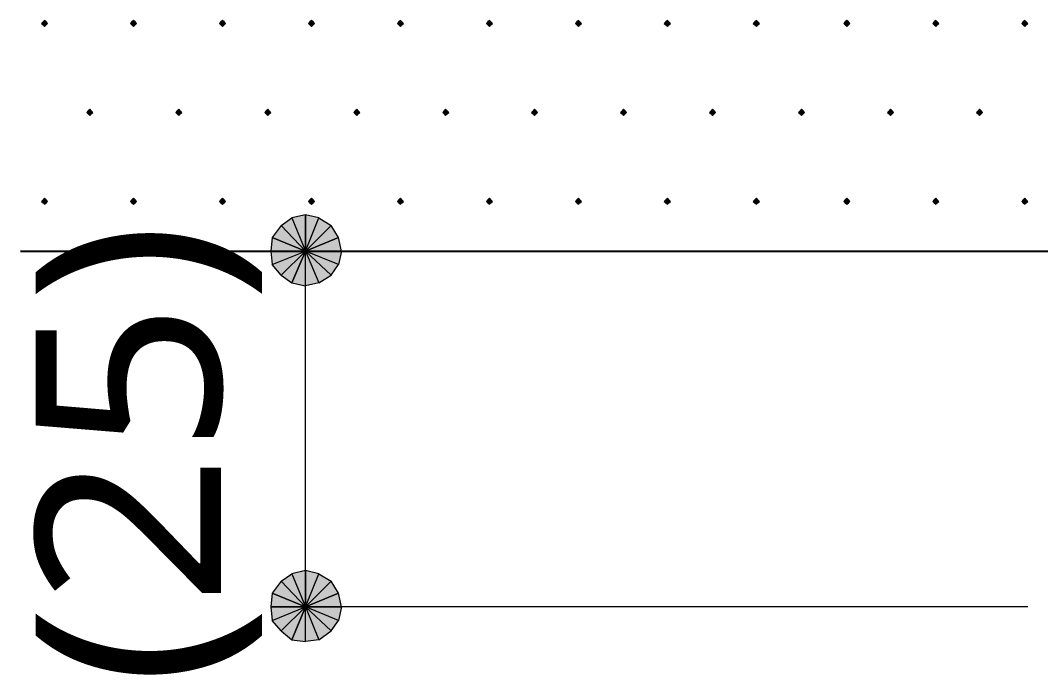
# Model space of a CAD drawing. Header units: millimetres. Extents: x 0 to 420, y 0 to 297.
# Drawn here: x 122.83 to 137.15, y 100.1 to 109.28 of the extents above; entities that cross this region are included whole.
import ezdxf
from ezdxf.enums import TextEntityAlignment as Align

# ---------------------------------------------------------------- set-up
doc = ezdxf.new("R2010")
doc.units = ezdxf.units.MM
doc.styles.add('kst32b', font='NotoSansJP-Variable.ttf')

msp = doc.modelspace()

# ---------------------------------------------------------------- hatches: boundary and pattern name
for points in [[(123.169, 109.284), (123.148, 109.262), (123.127, 109.241), (123.148, 109.22), (123.169, 109.199), (123.19, 109.22), (123.211, 109.241), (123.19, 109.262), (123.169, 109.284)], [(124.418, 109.284), (124.396, 109.262), (124.375, 109.241), (124.396, 109.22), (124.418, 109.199), (124.439, 109.22), (124.46, 109.241), (124.439, 109.262), (124.418, 109.284)], [(125.667, 109.284), (125.645, 109.262), (125.624, 109.241), (125.645, 109.22), (125.667, 109.199), (125.688, 109.22), (125.709, 109.241), (125.688, 109.262), (125.667, 109.284)], [(126.915, 109.284), (126.894, 109.262), (126.873, 109.241), (126.894, 109.22), (126.915, 109.199), (126.937, 109.22), (126.958, 109.241), (126.937, 109.262), (126.915, 109.284)], [(128.164, 109.284), (128.143, 109.262), (128.122, 109.241), (128.143, 109.22), (128.164, 109.199), (128.185, 109.22), (128.207, 109.241), (128.185, 109.262), (128.164, 109.284)], [(129.413, 109.284), (129.392, 109.262), (129.371, 109.241), (129.392, 109.22), (129.413, 109.199), (129.434, 109.22), (129.455, 109.241), (129.434, 109.262), (129.413, 109.284)], [(130.662, 109.284), (130.641, 109.262), (130.62, 109.241), (130.641, 109.22), (130.662, 109.199), (130.683, 109.22), (130.704, 109.241), (130.683, 109.262), (130.662, 109.284)], [(131.911, 109.284), (131.89, 109.262), (131.868, 109.241), (131.89, 109.22), (131.911, 109.199), (131.932, 109.22), (131.953, 109.241), (131.932, 109.262), (131.911, 109.284)], [(133.16, 109.284), (133.138, 109.262), (133.117, 109.241), (133.138, 109.22), (133.16, 109.199), (133.181, 109.22), (133.202, 109.241), (133.181, 109.262), (133.16, 109.284)], [(134.429, 109.284), (134.408, 109.262), (134.387, 109.241), (134.408, 109.22), (134.429, 109.199), (134.451, 109.22), (134.472, 109.241), (134.451, 109.262), (134.429, 109.284)], [(135.678, 109.284), (135.657, 109.262), (135.636, 109.241), (135.657, 109.22), (135.678, 109.199), (135.7, 109.22), (135.721, 109.241), (135.7, 109.262), (135.678, 109.284)], [(136.927, 109.284), (136.906, 109.262), (136.885, 109.241), (136.906, 109.22), (136.927, 109.199), (136.948, 109.22), (136.97, 109.241), (136.948, 109.262), (136.927, 109.284)], [(123.804, 108.035), (123.783, 108.013), (123.762, 107.992), (123.783, 107.971), (123.804, 107.95), (123.825, 107.971), (123.846, 107.992), (123.825, 108.013), (123.804, 108.035)], [(125.053, 108.035), (125.032, 108.013), (125.01, 107.992), (125.032, 107.971), (125.053, 107.95), (125.074, 107.971), (125.095, 107.992), (125.074, 108.013), (125.053, 108.035)], [(126.302, 108.035), (126.28, 108.013), (126.259, 107.992), (126.28, 107.971), (126.302, 107.95), (126.323, 107.971), (126.344, 107.992), (126.323, 108.013), (126.302, 108.035)], [(127.55, 108.035), (127.529, 108.013), (127.508, 107.992), (127.529, 107.971), (127.55, 107.95), (127.571, 107.971), (127.593, 107.992), (127.571, 108.013), (127.55, 108.035)], [(128.799, 108.035), (128.778, 108.013), (128.757, 107.992), (128.778, 107.971), (128.799, 107.95), (128.82, 107.971), (128.842, 107.992), (128.82, 108.013), (128.799, 108.035)], [(130.048, 108.035), (130.027, 108.013), (130.006, 107.992), (130.027, 107.971), (130.048, 107.95), (130.069, 107.971), (130.09, 107.992), (130.069, 108.013), (130.048, 108.035)], [(131.297, 108.035), (131.276, 108.013), (131.254, 107.992), (131.276, 107.971), (131.297, 107.95), (131.318, 107.971), (131.339, 107.992), (131.318, 108.013), (131.297, 108.035)], [(132.546, 108.035), (132.525, 108.013), (132.503, 107.992), (132.525, 107.971), (132.546, 107.95), (132.567, 107.971), (132.588, 107.992), (132.567, 108.013), (132.546, 108.035)], [(133.795, 108.035), (133.773, 108.013), (133.752, 107.992), (133.773, 107.971), (133.795, 107.95), (133.816, 107.971), (133.837, 107.992), (133.816, 108.013), (133.795, 108.035)], [(135.043, 108.035), (135.022, 108.013), (135.001, 107.992), (135.022, 107.971), (135.043, 107.95), (135.065, 107.971), (135.086, 107.992), (135.065, 108.013), (135.043, 108.035)], [(136.292, 108.035), (136.271, 108.013), (136.25, 107.992), (136.271, 107.971), (136.292, 107.95), (136.313, 107.971), (136.335, 107.992), (136.313, 108.013), (136.292, 108.035)], [(123.169, 106.786), (123.148, 106.765), (123.127, 106.743), (123.148, 106.722), (123.169, 106.701), (123.19, 106.722), (123.211, 106.743), (123.19, 106.765), (123.169, 106.786)], [(124.418, 106.786), (124.396, 106.765), (124.375, 106.743), (124.396, 106.722), (124.418, 106.701), (124.439, 106.722), (124.46, 106.743), (124.439, 106.765), (124.418, 106.786)], [(125.667, 106.786), (125.645, 106.765), (125.624, 106.743), (125.645, 106.722), (125.667, 106.701), (125.688, 106.722), (125.709, 106.743), (125.688, 106.765), (125.667, 106.786)], [(126.915, 106.786), (126.894, 106.765), (126.873, 106.743), (126.894, 106.722), (126.915, 106.701), (126.937, 106.722), (126.958, 106.743), (126.937, 106.765), (126.915, 106.786)], [(128.164, 106.786), (128.143, 106.765), (128.122, 106.743), (128.143, 106.722), (128.164, 106.701), (128.185, 106.722), (128.207, 106.743), (128.185, 106.765), (128.164, 106.786)], [(129.413, 106.786), (129.392, 106.765), (129.371, 106.743), (129.392, 106.722), (129.413, 106.701), (129.434, 106.722), (129.455, 106.743), (129.434, 106.765), (129.413, 106.786)], [(130.662, 106.786), (130.641, 106.765), (130.62, 106.743), (130.641, 106.722), (130.662, 106.701), (130.683, 106.722), (130.704, 106.743), (130.683, 106.765), (130.662, 106.786)], [(131.911, 106.786), (131.89, 106.765), (131.868, 106.743), (131.89, 106.722), (131.911, 106.701), (131.932, 106.722), (131.953, 106.743), (131.932, 106.765), (131.911, 106.786)], [(133.16, 106.786), (133.138, 106.765), (133.117, 106.743), (133.138, 106.722), (133.16, 106.701), (133.181, 106.722), (133.202, 106.743), (133.181, 106.765), (133.16, 106.786)], [(134.429, 106.786), (134.408, 106.765), (134.387, 106.743), (134.408, 106.722), (134.429, 106.701), (134.451, 106.722), (134.472, 106.743), (134.451, 106.765), (134.429, 106.786)], [(135.678, 106.786), (135.657, 106.765), (135.636, 106.743), (135.657, 106.722), (135.678, 106.701), (135.7, 106.722), (135.721, 106.743), (135.7, 106.765), (135.678, 106.786)], [(136.927, 106.786), (136.906, 106.765), (136.885, 106.743), (136.906, 106.722), (136.927, 106.701), (136.948, 106.722), (136.97, 106.743), (136.948, 106.765), (136.927, 106.786)], [(126.365, 106.236), (126.344, 106.045), (126.831, 106.045), (126.365, 106.236)], [(126.365, 101.24), (126.344, 101.05), (126.831, 101.05), (126.365, 101.24)]]:
    msp.add_hatch(color=7).paths.add_polyline_path(points)
h = msp.add_hatch(color=7)
h.paths.add_polyline_path([(126.831, 106.553), (126.64, 106.511), (126.831, 106.045), (126.831, 106.553)])
h.paths.add_polyline_path([(126.64, 106.511), (126.831, 106.045), (126.492, 106.405), (126.64, 106.511)])
h.paths.add_polyline_path([(126.831, 106.045), (126.492, 106.405), (126.365, 106.236), (126.831, 106.045)])
h = msp.add_hatch(color=7)
h.paths.add_polyline_path([(127.296, 106.236), (127.191, 106.405), (126.831, 106.045), (127.296, 106.236)])
h.paths.add_polyline_path([(127.191, 106.405), (126.831, 106.045), (127.021, 106.511), (127.191, 106.405)])
h.paths.add_polyline_path([(126.831, 106.045), (127.021, 106.511), (126.831, 106.553), (126.831, 106.045)])
h = msp.add_hatch(color=7)
h.paths.add_polyline_path([(127.191, 105.706), (127.296, 105.854), (126.831, 106.045), (127.191, 105.706)])
h.paths.add_polyline_path([(127.296, 105.854), (126.831, 106.045), (127.339, 106.045), (127.296, 105.854)])
h.paths.add_polyline_path([(126.831, 106.045), (127.339, 106.045), (127.296, 106.236), (126.831, 106.045)])
h = msp.add_hatch(color=7)
h.paths.add_polyline_path([(126.344, 106.045), (126.365, 105.854), (126.831, 106.045), (126.344, 106.045)])
h.paths.add_polyline_path([(126.365, 105.854), (126.831, 106.045), (126.492, 105.706), (126.365, 105.854)])
h.paths.add_polyline_path([(126.831, 106.045), (126.492, 105.706), (126.64, 105.6), (126.831, 106.045)])
h = msp.add_hatch(color=7)
h.paths.add_polyline_path([(126.64, 105.6), (126.831, 105.558), (126.831, 106.045), (126.64, 105.6)])
h.paths.add_polyline_path([(126.831, 105.558), (126.831, 106.045), (127.021, 105.6), (126.831, 105.558)])
h.paths.add_polyline_path([(126.831, 106.045), (127.021, 105.6), (127.191, 105.706), (126.831, 106.045)])
h = msp.add_hatch(color=7)
h.paths.add_polyline_path([(126.831, 101.558), (126.64, 101.515), (126.831, 101.05), (126.831, 101.558)])
h.paths.add_polyline_path([(126.64, 101.515), (126.831, 101.05), (126.492, 101.409), (126.64, 101.515)])
h.paths.add_polyline_path([(126.831, 101.05), (126.492, 101.409), (126.365, 101.24), (126.831, 101.05)])
h = msp.add_hatch(color=7)
h.paths.add_polyline_path([(127.296, 101.24), (127.191, 101.409), (126.831, 101.05), (127.296, 101.24)])
h.paths.add_polyline_path([(127.191, 101.409), (126.831, 101.05), (127.021, 101.515), (127.191, 101.409)])
h.paths.add_polyline_path([(126.831, 101.05), (127.021, 101.515), (126.831, 101.558), (126.831, 101.05)])
h = msp.add_hatch(color=7)
h.paths.add_polyline_path([(127.191, 100.711), (127.296, 100.859), (126.831, 101.05), (127.191, 100.711)])
h.paths.add_polyline_path([(127.296, 100.859), (126.831, 101.05), (127.339, 101.05), (127.296, 100.859)])
h.paths.add_polyline_path([(126.831, 101.05), (127.339, 101.05), (127.296, 101.24), (126.831, 101.05)])
h = msp.add_hatch(color=7)
h.paths.add_polyline_path([(126.344, 101.05), (126.365, 100.859), (126.831, 101.05), (126.344, 101.05)])
h.paths.add_polyline_path([(126.365, 100.859), (126.831, 101.05), (126.492, 100.711), (126.365, 100.859)])
h.paths.add_polyline_path([(126.831, 101.05), (126.492, 100.711), (126.64, 100.584), (126.831, 101.05)])
h = msp.add_hatch(color=7)
h.paths.add_polyline_path([(126.64, 100.584), (126.831, 100.563), (126.831, 101.05), (126.64, 100.584)])
h.paths.add_polyline_path([(126.831, 100.563), (126.831, 101.05), (127.021, 100.584), (126.831, 100.563)])
h.paths.add_polyline_path([(126.831, 101.05), (127.021, 100.584), (127.191, 100.711), (126.831, 101.05)])

# ---------------------------------------------------------------- linework, layer by layer
at = {"lineweight": 0}
for points in [[(123.169, 109.284), (123.148, 109.262), (123.127, 109.241), (123.148, 109.22), (123.169, 109.199), (123.19, 109.22), (123.211, 109.241), (123.19, 109.262)], [(124.418, 109.284), (124.396, 109.262), (124.375, 109.241), (124.396, 109.22), (124.418, 109.199), (124.439, 109.22), (124.46, 109.241), (124.439, 109.262)], [(125.667, 109.284), (125.645, 109.262), (125.624, 109.241), (125.645, 109.22), (125.667, 109.199), (125.688, 109.22), (125.709, 109.241), (125.688, 109.262)], [(126.915, 109.284), (126.894, 109.262), (126.873, 109.241), (126.894, 109.22), (126.915, 109.199), (126.937, 109.22), (126.958, 109.241), (126.937, 109.262)], [(128.164, 109.284), (128.143, 109.262), (128.122, 109.241), (128.143, 109.22), (128.164, 109.199), (128.185, 109.22), (128.207, 109.241), (128.185, 109.262)], [(129.413, 109.284), (129.392, 109.262), (129.371, 109.241), (129.392, 109.22), (129.413, 109.199), (129.434, 109.22), (129.455, 109.241), (129.434, 109.262)], [(130.662, 109.284), (130.641, 109.262), (130.62, 109.241), (130.641, 109.22), (130.662, 109.199), (130.683, 109.22), (130.704, 109.241), (130.683, 109.262)], [(131.911, 109.284), (131.89, 109.262), (131.868, 109.241), (131.89, 109.22), (131.911, 109.199), (131.932, 109.22), (131.953, 109.241), (131.932, 109.262)], [(133.16, 109.284), (133.138, 109.262), (133.117, 109.241), (133.138, 109.22), (133.16, 109.199), (133.181, 109.22), (133.202, 109.241), (133.181, 109.262)], [(134.429, 109.284), (134.408, 109.262), (134.387, 109.241), (134.408, 109.22), (134.429, 109.199), (134.451, 109.22), (134.472, 109.241), (134.451, 109.262)], [(135.678, 109.284), (135.657, 109.262), (135.636, 109.241), (135.657, 109.22), (135.678, 109.199), (135.7, 109.22), (135.721, 109.241), (135.7, 109.262)], [(136.927, 109.284), (136.906, 109.262), (136.885, 109.241), (136.906, 109.22), (136.927, 109.199), (136.948, 109.22), (136.97, 109.241), (136.948, 109.262)], [(123.804, 108.035), (123.783, 108.013), (123.762, 107.992), (123.783, 107.971), (123.804, 107.95), (123.825, 107.971), (123.846, 107.992), (123.825, 108.013)], [(125.053, 108.035), (125.032, 108.013), (125.01, 107.992), (125.032, 107.971), (125.053, 107.95), (125.074, 107.971), (125.095, 107.992), (125.074, 108.013)], [(126.302, 108.035), (126.28, 108.013), (126.259, 107.992), (126.28, 107.971), (126.302, 107.95), (126.323, 107.971), (126.344, 107.992), (126.323, 108.013)], [(127.55, 108.035), (127.529, 108.013), (127.508, 107.992), (127.529, 107.971), (127.55, 107.95), (127.571, 107.971), (127.593, 107.992), (127.571, 108.013)], [(128.799, 108.035), (128.778, 108.013), (128.757, 107.992), (128.778, 107.971), (128.799, 107.95), (128.82, 107.971), (128.842, 107.992), (128.82, 108.013)], [(130.048, 108.035), (130.027, 108.013), (130.006, 107.992), (130.027, 107.971), (130.048, 107.95), (130.069, 107.971), (130.09, 107.992), (130.069, 108.013)], [(131.297, 108.035), (131.276, 108.013), (131.254, 107.992), (131.276, 107.971), (131.297, 107.95), (131.318, 107.971), (131.339, 107.992), (131.318, 108.013)], [(132.546, 108.035), (132.525, 108.013), (132.503, 107.992), (132.525, 107.971), (132.546, 107.95), (132.567, 107.971), (132.588, 107.992), (132.567, 108.013)], [(133.795, 108.035), (133.773, 108.013), (133.752, 107.992), (133.773, 107.971), (133.795, 107.95), (133.816, 107.971), (133.837, 107.992), (133.816, 108.013)], [(135.043, 108.035), (135.022, 108.013), (135.001, 107.992), (135.022, 107.971), (135.043, 107.95), (135.065, 107.971), (135.086, 107.992), (135.065, 108.013)], [(136.292, 108.035), (136.271, 108.013), (136.25, 107.992), (136.271, 107.971), (136.292, 107.95), (136.313, 107.971), (136.335, 107.992), (136.313, 108.013)], [(123.169, 106.786), (123.148, 106.765), (123.127, 106.743), (123.148, 106.722), (123.169, 106.701), (123.19, 106.722), (123.211, 106.743), (123.19, 106.765)], [(124.418, 106.786), (124.396, 106.765), (124.375, 106.743), (124.396, 106.722), (124.418, 106.701), (124.439, 106.722), (124.46, 106.743), (124.439, 106.765)], [(125.667, 106.786), (125.645, 106.765), (125.624, 106.743), (125.645, 106.722), (125.667, 106.701), (125.688, 106.722), (125.709, 106.743), (125.688, 106.765)], [(126.915, 106.786), (126.894, 106.765), (126.873, 106.743), (126.894, 106.722), (126.915, 106.701), (126.937, 106.722), (126.958, 106.743), (126.937, 106.765)], [(128.164, 106.786), (128.143, 106.765), (128.122, 106.743), (128.143, 106.722), (128.164, 106.701), (128.185, 106.722), (128.207, 106.743), (128.185, 106.765)], [(129.413, 106.786), (129.392, 106.765), (129.371, 106.743), (129.392, 106.722), (129.413, 106.701), (129.434, 106.722), (129.455, 106.743), (129.434, 106.765)], [(130.662, 106.786), (130.641, 106.765), (130.62, 106.743), (130.641, 106.722), (130.662, 106.701), (130.683, 106.722), (130.704, 106.743), (130.683, 106.765)], [(131.911, 106.786), (131.89, 106.765), (131.868, 106.743), (131.89, 106.722), (131.911, 106.701), (131.932, 106.722), (131.953, 106.743), (131.932, 106.765)], [(133.16, 106.786), (133.138, 106.765), (133.117, 106.743), (133.138, 106.722), (133.16, 106.701), (133.181, 106.722), (133.202, 106.743), (133.181, 106.765)], [(134.429, 106.786), (134.408, 106.765), (134.387, 106.743), (134.408, 106.722), (134.429, 106.701), (134.451, 106.722), (134.472, 106.743), (134.451, 106.765)], [(135.678, 106.786), (135.657, 106.765), (135.636, 106.743), (135.657, 106.722), (135.678, 106.701), (135.7, 106.722), (135.721, 106.743), (135.7, 106.765)], [(136.927, 106.786), (136.906, 106.765), (136.885, 106.743), (136.906, 106.722), (136.927, 106.701), (136.948, 106.722), (136.97, 106.743), (136.948, 106.765)], [(126.831, 106.553), (126.64, 106.511), (126.831, 106.045)], [(126.831, 106.045), (127.021, 106.511), (126.831, 106.553)], [(126.831, 106.045), (126.492, 106.405), (126.365, 106.236)], [(126.64, 106.511), (126.831, 106.045), (126.492, 106.405)], [(127.191, 106.405), (126.831, 106.045), (127.021, 106.511)], [(127.296, 106.236), (127.191, 106.405), (126.831, 106.045)], [(126.365, 106.236), (126.344, 106.045), (126.831, 106.045)], [(126.831, 106.045), (127.339, 106.045), (127.296, 106.236)], [(126.344, 106.045), (126.365, 105.854), (126.831, 106.045)], [(126.365, 105.854), (126.831, 106.045), (126.492, 105.706)], [(126.831, 106.045), (126.492, 105.706), (126.64, 105.6)], [(126.64, 105.6), (126.831, 105.558), (126.831, 106.045)], [(126.831, 105.558), (126.831, 106.045), (127.021, 105.6)], [(126.831, 106.045), (127.021, 105.6), (127.191, 105.706)], [(127.191, 105.706), (127.296, 105.854), (126.831, 106.045)], [(127.296, 105.854), (126.831, 106.045), (127.339, 106.045)], [(126.831, 101.558), (126.64, 101.515), (126.831, 101.05)], [(126.831, 101.05), (127.021, 101.515), (126.831, 101.558)], [(126.831, 101.05), (126.492, 101.409), (126.365, 101.24)], [(126.64, 101.515), (126.831, 101.05), (126.492, 101.409)], [(127.191, 101.409), (126.831, 101.05), (127.021, 101.515)], [(127.296, 101.24), (127.191, 101.409), (126.831, 101.05)], [(126.365, 101.24), (126.344, 101.05), (126.831, 101.05)], [(126.831, 101.05), (127.339, 101.05), (127.296, 101.24)], [(126.344, 101.05), (126.365, 100.859), (126.831, 101.05)], [(126.365, 100.859), (126.831, 101.05), (126.492, 100.711)], [(126.831, 101.05), (126.492, 100.711), (126.64, 100.584)], [(126.64, 100.584), (126.831, 100.563), (126.831, 101.05)], [(126.831, 100.563), (126.831, 101.05), (127.021, 100.584)], [(126.831, 101.05), (127.021, 100.584), (127.191, 100.711)], [(127.191, 100.711), (127.296, 100.859), (126.831, 101.05)], [(127.296, 100.859), (126.831, 101.05), (127.339, 101.05)]]:
    msp.add_lwpolyline(points, close=True, dxfattribs=at)
at = {"lineweight": 25}
msp.add_lwpolyline([(122.83, 106.045), (137.837, 106.045)], dxfattribs=at)
at = {"lineweight": 13}
for points in [[(126.831, 101.05), (126.831, 106.045)], [(136.97, 101.05), (126.831, 101.05)]]:
    msp.add_lwpolyline(points, dxfattribs=at)

# ---------------------------------------------------------------- texts
at = {"style": 'kst32b'}
msp.add_text('(25)', height=2.5989, dxfattribs=at).set_placement((125.645, 99.949), (125.645, 106.446), align=Align.FIT)

doc.saveas('drawing.dxf')
